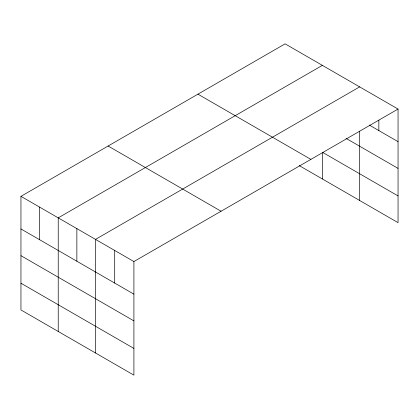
<?xml version="1.0" encoding="UTF-8"?>
<svg xmlns="http://www.w3.org/2000/svg" width="419" height="419" viewBox="0 0 419 419"><rect width="100%" height="100%" fill="white"/><g stroke="black" fill="none" stroke-linecap="round" stroke-linejoin="round"><path stroke-width="0.63" d="M398.05 109.055L285.093 43.843L20.95 196.343L20.95 309.945L133.907 375.157L133.907 261.556L398.05 109.055L398.05 222.657L299.213 165.594M359.643 131.226L359.643 200.486M322.368 65.364L58.225 217.864L58.225 331.466M359.643 86.885L95.501 239.385L95.501 352.987M369.244 125.035L398.05 141.664M346.089 138.39L398.05 168.391M398.05 195.93L322.368 152.233L322.368 178.965M197.925 94.165L310.882 159.382M108.118 146.016L221.075 211.234M20.95 196.343L133.907 261.556M20.95 228.947L133.907 294.164M20.95 255.679L133.907 320.891M20.95 283.218L133.907 348.43M378.849 120.143L378.849 130.576M114.706 250.473L114.706 283.076M76.866 228.622L76.866 261.231M39.59 207.101L39.59 239.71"/></g></svg>
